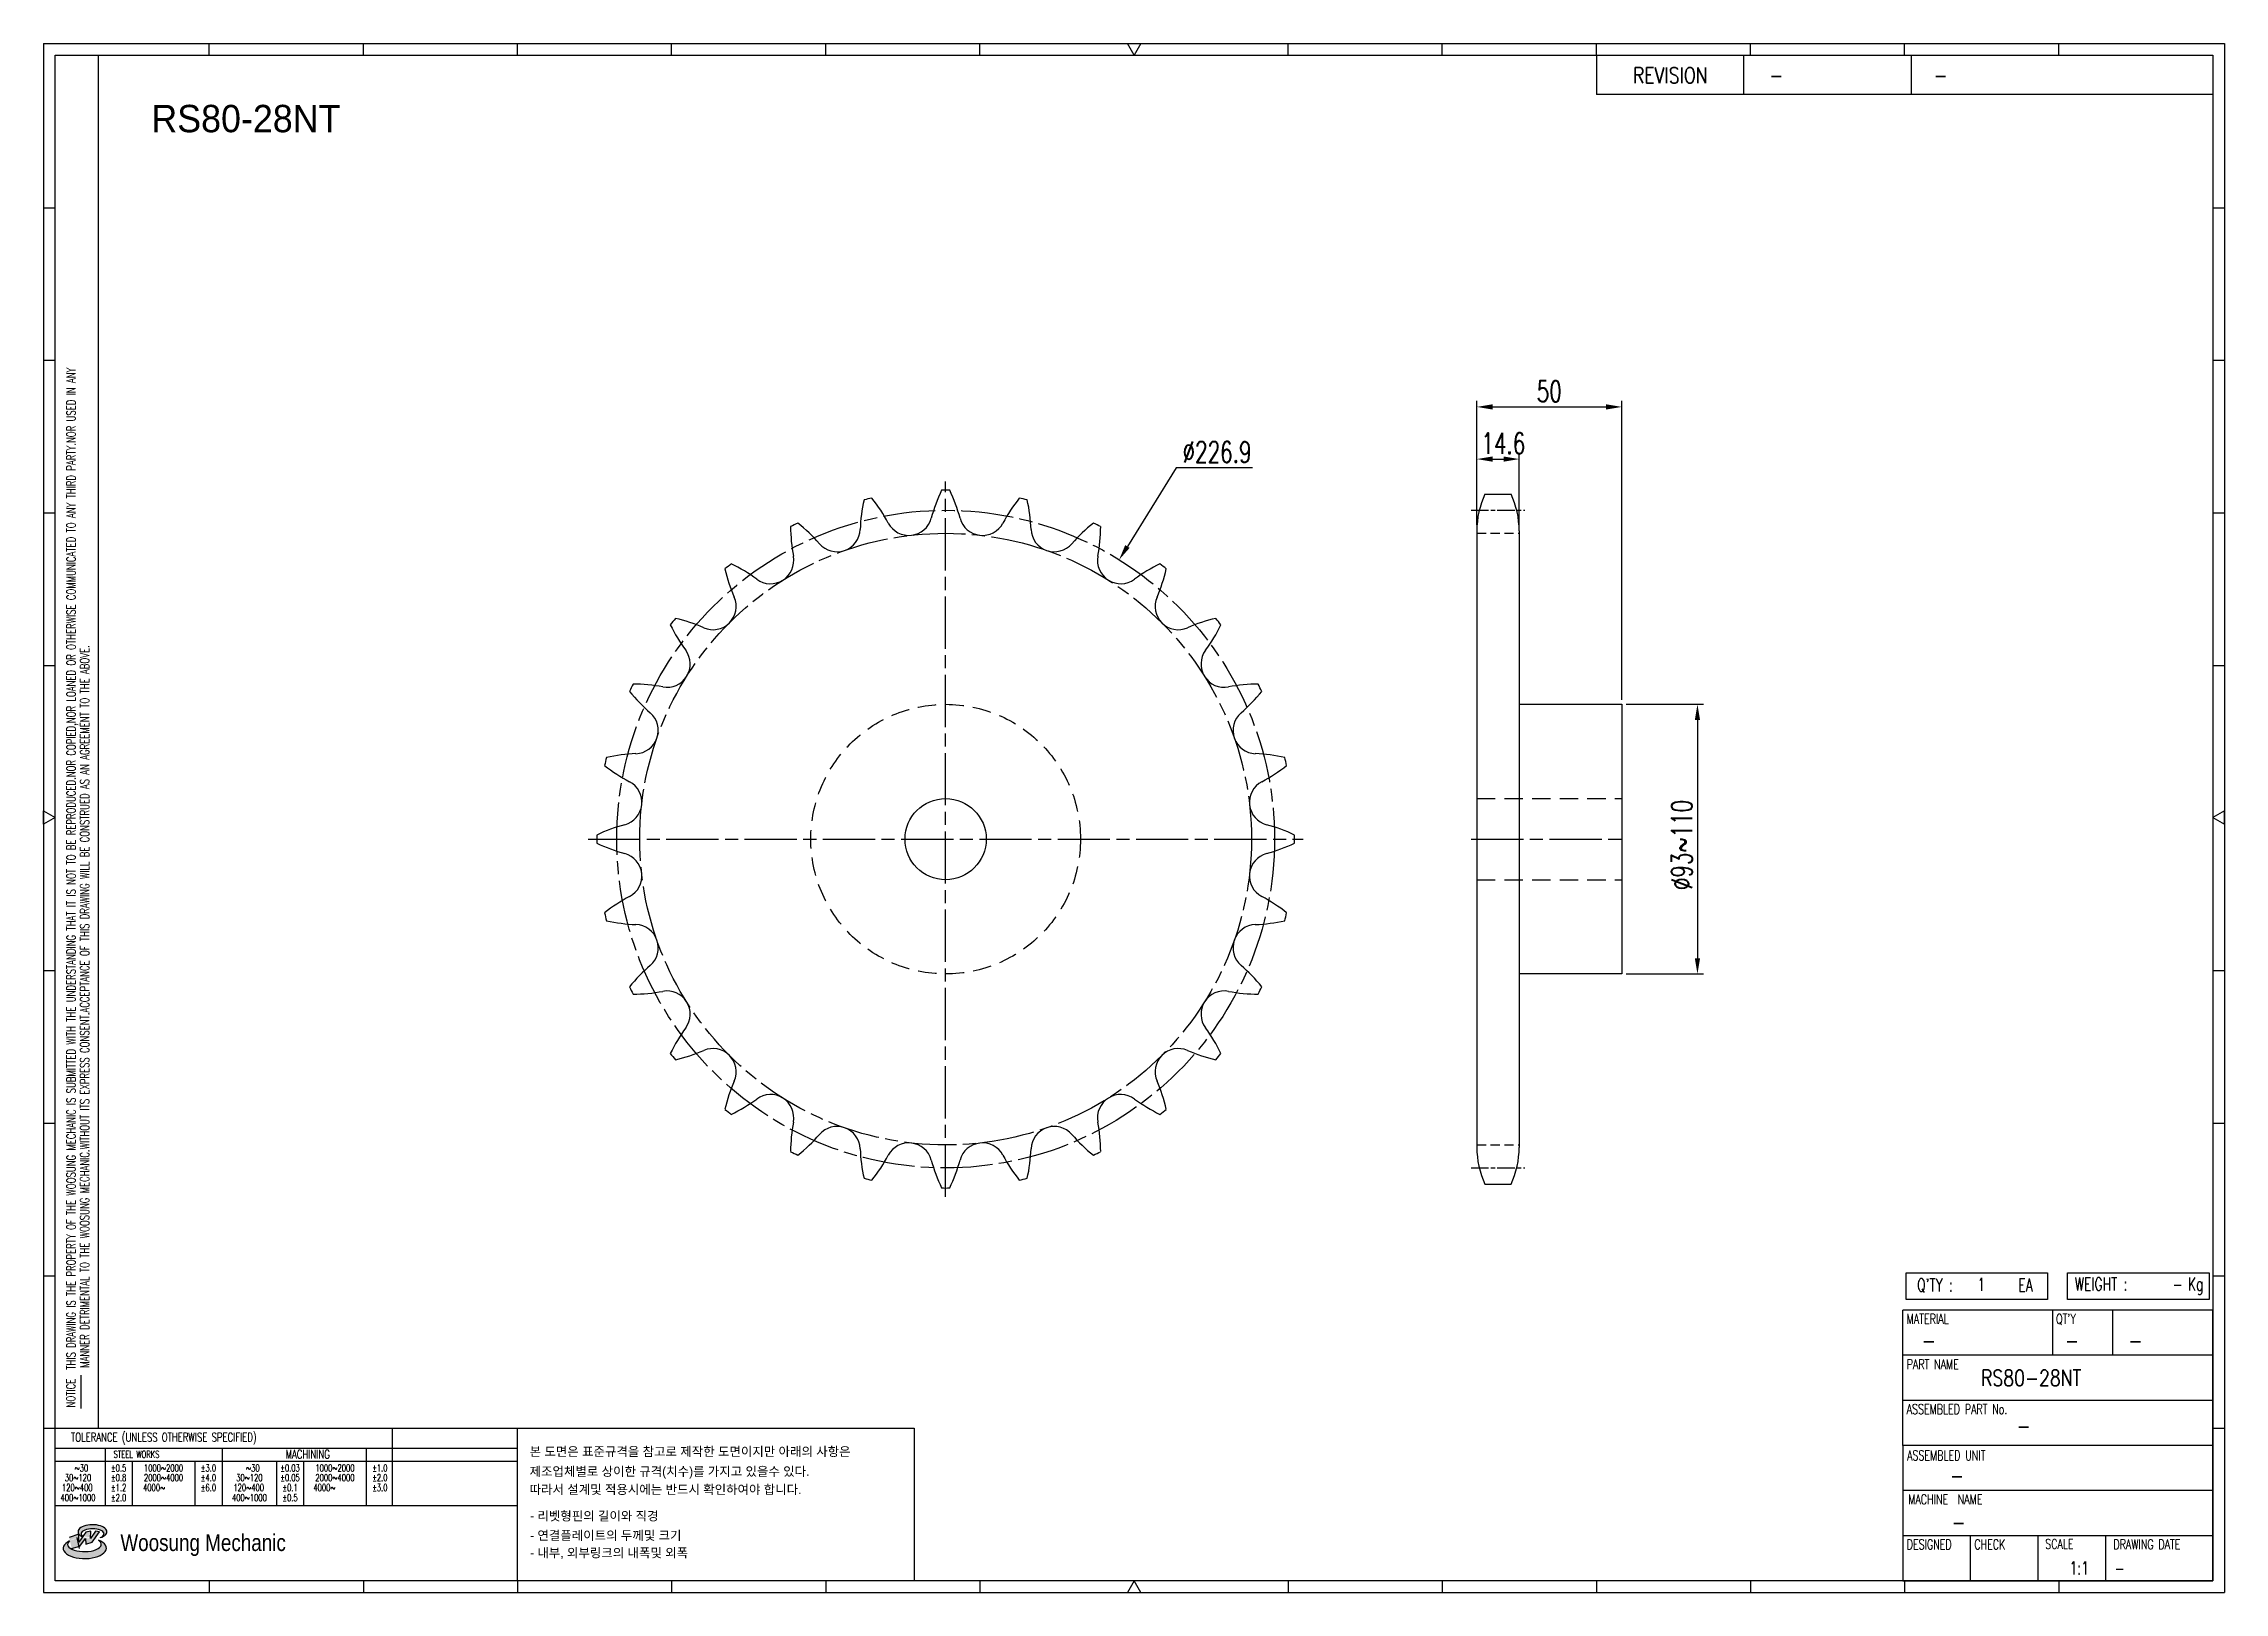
# Model space of a CAD drawing. Header units: millimetres. Extents: x 26966 to 27718, y 34 to 568.
import ezdxf
from ezdxf.enums import TextEntityAlignment as Align

# ---------------------------------------------------------------- set-up
doc = ezdxf.new("R2010")
doc.units = ezdxf.units.MM
for name, pattern in [('AM_ISO08W050', [18, 12, -1.5, 3, -1.5]), ('AM_ISO08W050x2', [9, 6, -0.75, 1.5, -0.75]), ('HIDDEN', [9.525, 6.35, -3.175])]:
    doc.linetypes.add(name, pattern=pattern)
doc.layers.get('Defpoints').update_dxf_attribs({"color": 80})
doc.layers.add('CL1', color=140, linetype='AM_ISO08W050', lineweight=25)
doc.layers.add('CL2', color=4, linetype='AM_ISO08W050', lineweight=25)
for name, color, linetype in [('HL', 2, 'HIDDEN'), ('LOGO', 7, 'Continuous'), ('S-DIM', 7, 'Continuous'), ('TITLE', 7, 'Continuous')]:
    doc.layers.add(name, color=color, linetype=linetype)
doc.styles.add('HAN', font='ROMANS.shx', dxfattribs={"width": 0.7, "bigfont": 'whgtxt.shx'})
doc.styles.add('HKD_ST2', font='romans.shx', dxfattribs={"width": 0.7, "height": 4, "bigfont": '@extfont2.shx'})
doc.styles.add('HSG', font='SIMPLEX.shx', dxfattribs={"width": 0.7, "bigfont": 'HSG.shx'})
doc.styles.add('MtXpl_', font='Gulim.ttf')
doc.styles.add('SLDTEXTSTYLE4', font='arial.ttf', dxfattribs={"width": 0.8})
doc.dimstyles.new('APP16', dxfattribs={"dimscale": 3, "dimtxt": 2.4, "dimasz": 1.8, "dimexe": 0.7, "dimexo": 0.5, "dimgap": 0.6, "dimtad": 1, "dimtoh": 1, "dimdec": 1, "dimrnd": 0.01, "dimzin": 9, "dimdsep": 46, "dimtxsty": 'HSG', "dimcen": 0, "dimclrd": 1, "dimclre": 1, "dimclrt": 256, "dimazin": 2, "dimtp": 1, "dimtm": 1, "dimtfac": 0.5, "dimtdec": 1, "dimtofl": 0, "dimtmove": 0, "dimatfit": 3, "dimfxl": 0, "dimtvp": 1, "dimtolj": 2, "dimlwd": -1, "dimlwe": -1, "dimarcsym": 0})

# ---------------------------------------------------------------- blocks, each defined once
blk = doc.blocks.new('MASTER')
at = {"layer": 'LOGO'}
h = blk.add_hatch(color=10, dxfattribs=at)
h.paths.add_polyline_path([(1.544, 35.177), (1.554, 34.966), (1.779, 35.034), (2.054, 35.422), (1.908, 35.446), (1.728, 35.167), (1.741, 35.439), (1.547, 35.405), (1.292, 35.041), (1.295, 35.33), (0.943, 35.208), (1.03, 34.8), (1.336, 34.885)])
edge = h.paths.add_edge_path()
edge.add_ellipse((1.795, 35.421), major_axis=(-0.53, 0), ratio=0.487785, start_angle=122.36065, end_angle=403.39574)
edge.add_line((1.411, 35.244), (1.419, 35.261))
edge.add_ellipse((1.798, 35.344), major_axis=(-0.423, 0), ratio=0.444396, start_angle=131.58977, end_angle=386.19408, ccw=False)
edge = h.paths.add_edge_path()
edge.add_ellipse((1.512, 34.815), major_axis=(-0.793, 0), ratio=0.480113, start_angle=314.67633, end_angle=590.85213)
edge.add_ellipse((1.501, 34.958), major_axis=(-0.62, 0), ratio=0.43311, start_angle=331.7024, end_angle=574.42495, ccw=False)
at = {"color": 140}
for p, q in [((0, 90.118), (80.15, 90.118)), ((0, 90.118), (0, 33.191)), ((80.15, 90.118), (80.15, 33.191)), ((57.068, 89.693), (57.068, 88.246)), ((62.47, 89.693), (62.47, 88.246)), ((68.635, 89.693), (68.635, 88.246)), ((79.725, 88.246), (57.068, 88.246)), ((68.449, 43.961), (68.449, 44.936)), ((68.449, 44.936), (73.654, 44.936)), ((73.654, 44.936), (73.654, 43.961)), ((74.39, 43.961), (74.39, 44.936)), ((74.39, 44.936), (79.595, 44.936)), ((79.595, 44.936), (79.595, 43.961)), ((68.336, 38.59), (68.336, 43.563)), ((79.725, 43.563), (68.336, 43.563)), ((73.654, 43.961), (68.449, 43.961)), ((73.827, 43.563), (73.827, 41.905)), ((79.595, 43.961), (74.39, 43.961)), ((76.037, 43.563), (76.037, 41.905)), ((79.725, 38.59), (79.725, 43.563)), ((79.725, 41.905), (68.336, 41.905)), ((79.725, 40.248), (68.336, 40.248)), ((68.336, 38.59), (68.336, 33.616)), ((79.725, 38.59), (68.336, 38.59)), ((79.725, 33.616), (79.725, 38.59)), ((79.725, 36.932), (68.336, 36.932)), ((79.725, 35.274), (68.336, 35.274)), ((70.822, 33.616), (70.822, 35.274)), ((73.309, 33.616), (73.309, 35.274)), ((75.796, 33.616), (75.796, 35.274)), ((0, 33.191), (80.15, 33.191)), ((68.336, 33.616), (79.725, 33.616))]:
    blk.add_line(p, q, dxfattribs=at)
for p, q in [((6.089, 89.693), (6.089, 90.118)), ((11.753, 89.693), (11.753, 90.118)), ((17.418, 89.693), (17.418, 90.118)), ((23.082, 89.693), (23.082, 90.118)), ((28.746, 89.693), (28.746, 90.118)), ((34.411, 89.693), (34.411, 90.118)), ((45.739, 89.693), (45.739, 90.118)), ((51.404, 89.693), (51.404, 90.118)), ((57.068, 89.693), (57.068, 90.118)), ((62.732, 89.693), (62.732, 90.118)), ((68.397, 89.693), (68.397, 90.118)), ((74.061, 89.693), (74.061, 90.118)), ((0, 84.085), (0.425, 84.085)), ((79.725, 84.085), (80.15, 84.085)), ((0, 78.478), (0.425, 78.478)), ((79.725, 78.478), (80.15, 78.478)), ((0, 72.87), (0.425, 72.87)), ((79.725, 72.87), (80.15, 72.87)), ((0, 67.262), (0.425, 67.262)), ((79.725, 67.262), (80.15, 67.262)), ((0, 56.047), (0.425, 56.047)), ((79.725, 56.047), (80.15, 56.047)), ((0, 50.439), (0.425, 50.439)), ((79.725, 50.439), (80.15, 50.439)), ((0, 44.832), (0.425, 44.832)), ((79.725, 44.832), (80.15, 44.832)), ((1.377, 39.947), (1.377, 41.174)), ((0, 39.224), (0.425, 39.224)), ((79.725, 39.224), (80.15, 39.224)), ((6.089, 33.616), (6.089, 33.191)), ((11.753, 33.616), (11.753, 33.191)), ((17.418, 33.616), (17.418, 33.191)), ((23.082, 33.616), (23.082, 33.191)), ((28.746, 33.616), (28.746, 33.191)), ((34.411, 33.616), (34.411, 33.191)), ((45.739, 33.616), (45.739, 33.191)), ((51.404, 33.616), (51.404, 33.191)), ((57.068, 33.616), (57.068, 33.191)), ((62.732, 33.616), (62.732, 33.191)), ((68.397, 33.616), (68.397, 33.191)), ((74.061, 33.616), (74.061, 33.191))]:
    blk.add_line(p, q)
at = {"color": 2}
for p, q in [((2.017, 39.224), (2.017, 89.693)), ((0.425, 39.224), (17.418, 39.224)), ((0.425, 38.487), (17.418, 38.487)), ((2.257, 38.487), (2.257, 36.382)), ((6.557, 38.5), (6.557, 36.382)), ((11.857, 38.487), (11.857, 36.382)), ((12.816, 39.224), (12.816, 36.382)), ((17.418, 33.616), (17.418, 39.224)), ((0.425, 38.012), (17.418, 38.012)), ((3.257, 38.012), (3.257, 36.382)), ((5.557, 38.012), (5.557, 36.382)), ((8.557, 38.012), (8.557, 36.382)), ((9.557, 38.026), (9.557, 36.382)), ((0.425, 36.382), (17.418, 36.382))]:
    blk.add_line(p, q, dxfattribs=at)
for points in [[(40.075, 89.693), (39.83, 90.118), (40.32, 90.118)], [(0.425, 61.679), (0, 61.433), (0, 61.924)], [(79.725, 61.679), (80.15, 61.433), (80.15, 61.924)], [(40.075, 33.616), (39.83, 33.191), (40.32, 33.191)]]:
    blk.add_lwpolyline(points, close=True)
at = {"color": 140}
blk.add_lwpolyline([(0.425, 89.693), (79.725, 89.693), (79.725, 33.616), (0.425, 33.616)], close=True, dxfattribs=at)
at = {"layer": 'LOGO'}
for p, q in [((1.295, 35.33), (0.943, 35.208)), ((1.547, 35.405), (1.292, 35.041)), ((1.292, 35.041), (1.295, 35.33)), ((1.741, 35.439), (1.547, 35.405)), ((1.908, 35.446), (1.728, 35.167)), ((1.728, 35.167), (1.741, 35.439)), ((1.779, 35.034), (2.054, 35.422)), ((2.054, 35.422), (1.908, 35.446)), ((1.03, 34.8), (1.336, 34.885)), ((1.224, 35.208), (1.311, 34.8)), ((1.224, 35.208), (1.224, 35.208)), ((1.336, 34.885), (1.544, 35.177)), ((1.419, 35.261), (1.411, 35.244)), ((1.544, 35.177), (1.554, 34.966)), ((1.554, 34.966), (1.779, 35.034))]:
    blk.add_line(p, q, dxfattribs=at)
for centre, major_axis, ratio, start_param, end_param in [((1.795, 35.421), (-0.53, 0), 0.487785, 2.135596, 7.040584), ((1.798, 35.344), (-0.423, 0), 0.444396, 2.296675, 6.740358), ((1.512, 34.815), (-0.793, 0), 0.480113, 5.492138, 10.312315), ((1.501, 34.958), (-0.62, 0), 0.43311, 5.789299, 10.025607)]:
    blk.add_ellipse(centre, major_axis=major_axis, ratio=ratio, start_param=start_param, end_param=end_param, dxfattribs=at)
for s, height, style, width, p in [('REVISION', 0.5806, 'HAN', 0.8, (58.415, 88.664)), ('-', 0.581, 'HAN', 0.8, (63.426, 88.664)), ('-', 0.581, 'HAN', 0.8, (69.468, 88.664)), ("Q'TY : ", 0.4746, 'HKD_ST2', 0.7, (68.857, 44.253)), ('1', 0.475, 'HKD_ST2', 0.7, (71.071, 44.275)), ('EA', 0.4746, 'HKD_ST2', 0.7, (72.578, 44.253)), ('WEIGHT : ', 0.4746, 'HKD_ST2', 0.7, (74.65, 44.286)), ('Kg', 0.4746, 'HKD_ST2', 0.7, (78.807, 44.286)), ('-', 0.581, 'HAN', 0.8, (69.029, 42.157)), ('-', 0.581, 'HAN', 0.8, (74.289, 42.157)), ('-', 0.581, 'HAN', 0.8, (76.623, 42.157)), ('-', 0.581, 'HAN', 0.8, (72.515, 39.013)), ('-', 0.581, 'HAN', 0.8, (70.067, 37.189)), ('-', 0.581, 'HAN', 0.8, (70.126, 35.48)), ('1:1', 0.4746, 'HKD_ST2', 0.7, (74.458, 33.848)), ('-', 0.475, 'HKD_ST2', 0.7, (76.112, 33.837))]:
    blk.add_text(s, height=height, dxfattribs=dict(style=style, width=width)).set_placement(p)
at = {"color": 6, "style": 'HKD_ST2', "width": 0.7}
for s, p in [(' THIS DRAWING IS THE PROPERTY OF THE WOOSUNG MECHANIC IS SUBMITTED WITH THE UNDERSTANDING THAT IT IS NOT TO BE REPRODUCED.NOR COPIED,NOR LOANED OR OTHERWISE COMMUNICATED TO ANY THIRD PARTY.NOR USED IN ANY', (1.173, 41.217)), ('MANNER DETRIMENTAL TO THE WOOSUNG MECHANIC.WITHOUT ITS EXPRESS CONSENT.ACCEPTANCE OF THIS DRAWING WILL BE CONSTRUED AS AN AGREEMENT TO THE ABOVE.', (1.672, 41.447))]:
    blk.add_text(s, height=0.326266, rotation=90, dxfattribs=at).set_placement(p)
at = {"style": 'HKD_ST2', "width": 0.7}
blk.add_text('-', height=0.475, dxfattribs=at).set_placement((78.613, 44.286), align=Align.RIGHT)
at = {"color": 254, "style": 'HKD_ST2', "width": 0.7}
for s, height, p in [('MATERIAL', 0.3651, (68.474, 43.425)), ("QT'Y", 0.3651, (73.965, 43.425)), ('PART NAME', 0.3651, (68.474, 41.756)), ('ASSEMBLED PART No.', 0.36511, (68.474, 40.109)), ('ASSEMBLED UNIT', 0.36511, (68.49, 38.408)), ('MACHINE  NAME', 0.36511, (68.532, 36.794)), ('DESIGNED', 0.3651, (68.474, 35.136)), ('CHECK', 0.3651, (70.961, 35.136)), ('SCALE', 0.3651, (73.566, 35.153)), ('DRAWING DATE', 0.36511, (76.071, 35.141))]:
    blk.add_text(s, height=height, dxfattribs=at).set_placement(p, align=Align.TOP_LEFT)
at = {"style": 'HKD_ST2', "width": 0.7}
blk.add_text('NOTICE', height=0.3263, rotation=90, dxfattribs=at).set_placement((1.163, 39.988))
blk.add_text('TOLERANCE (UNLESS OTHERWISE SPECIFIED)', height=0.32627, dxfattribs=at).set_placement((4.417, 38.896), align=Align.MIDDLE_CENTER)
at = {"color": 4, "style": 'HKD_ST2', "width": 0.7}
for s, height, p in [('%%12630', 0.261, (1.389, 37.762)), ('1000%%1262000', 0.26101, (4.407, 37.762)), ('%%12630', 0.261, (7.689, 37.762)), ('1000%%1262000', 0.26101, (10.707, 37.762)), ('120%%126400', 0.26101, (1.237, 37.045)), ('30%%126120', 0.261, (1.263, 37.411)), ('4000%%126', 0.261, (4.061, 37.045)), ('2000%%1264000', 0.26101, (4.407, 37.411)), ('120%%126400', 0.26101, (7.537, 37.045)), ('30%%126120', 0.261, (7.563, 37.411)), ('4000%%126', 0.261, (10.321, 37.045)), ('2000%%1264000', 0.26101, (10.707, 37.411)), ('400%%1261000', 0.26101, (1.263, 36.67)), ('400%%1261000', 0.26101, (7.563, 36.67))]:
    blk.add_text(s, height=height, dxfattribs=at).set_placement(p, align=Align.MIDDLE_CENTER)
for s, height, p in [('%%P0.5', 0.261, (2.757, 37.762)), ('STEEL WORKS', 0.26101, (3.416, 38.268)), ('%%P3.0', 0.261, (6.057, 37.762)), ('%%P0.03', 0.261, (9.057, 37.762)), ('MACHINING', 0.3263, (9.707, 38.27)), ('%%P1.0', 0.261, (12.357, 37.762)), ('%%P0.8', 0.261, (2.757, 37.411)), ('%%P1.2', 0.261, (2.757, 37.045)), ('%%P4.0', 0.261, (6.057, 37.411)), ('%%P6.0', 0.261, (6.057, 37.045)), ('%%P0.05', 0.261, (9.057, 37.411)), ('%%P0.1', 0.261, (9.057, 37.045)), ('%%P2.0', 0.261, (12.357, 37.411)), ('%%P3.0', 0.261, (12.357, 37.045)), ('%%P2.0', 0.261, (2.757, 36.67)), ('%%P0.5', 0.261, (9.057, 36.67))]:
    blk.add_text(s, height=height, dxfattribs=at).set_placement(p, align=Align.MIDDLE)
at = {"color": 1, "style": 'SLDTEXTSTYLE4', "width": 0.8}
blk.add_text('Woosung Mechanic', height=0.61957, dxfattribs=at).set_placement((2.822, 34.711))
blk = doc.blocks.new('*D3')
at = {"layer": 'Defpoints', "color": 0, "transparency": 16777216}
for p in [(27474.52, 424.49), (27459.93, 400.34), (27474.52, 398.89)]:
    blk.add_point(p, dxfattribs=at)
at = {"layer": 'S-DIM', "color": 1, "transparency": 16777216}
for p, q in [((27459.93, 401.84), (27459.93, 426.59)), ((27465.33, 424.49), (27469.12, 424.49)), ((27474.52, 400.39), (27474.52, 426.59))]:
    blk.add_line(p, q, dxfattribs=at)
for points in [[(27465.33, 425.39), (27465.33, 423.59), (27459.93, 424.49)], [(27469.12, 425.39), (27469.12, 423.59), (27474.52, 424.49)]]:
    blk.add_solid(points, dxfattribs=at)
at = {"layer": 'S-DIM', "transparency": 16777216, "insert": (27469.06, 429.89), "char_height": 7.2, "attachment_point": 5, "style": 'HSG'}
blk.add_mtext('\\A2;14.6', dxfattribs=at)
blk = doc.blocks.new('*D4')
at = {"layer": 'Defpoints', "color": 0, "transparency": 16777216}
for p in [(27509.92, 442.49), (27459.93, 400.34), (27509.92, 339.9)]:
    blk.add_point(p, dxfattribs=at)
at = {"layer": 'S-DIM', "color": 1, "transparency": 16777216}
for p, q in [((27459.93, 401.84), (27459.93, 444.59)), ((27509.92, 341.4), (27509.92, 444.59)), ((27465.33, 442.49), (27504.52, 442.49))]:
    blk.add_line(p, q, dxfattribs=at)
for points in [[(27465.33, 443.39), (27465.33, 441.59), (27459.93, 442.49)], [(27504.52, 443.39), (27504.52, 441.59), (27509.92, 442.49)]]:
    blk.add_solid(points, dxfattribs=at)
at = {"layer": 'S-DIM', "transparency": 16777216, "insert": (27484.92, 447.89), "char_height": 7.2, "attachment_point": 5, "style": 'HSG'}
blk.add_mtext('\\A2;50', dxfattribs=at)
blk = doc.blocks.new('*D5')
at = {"layer": 'Defpoints', "color": 0, "transparency": 16777216}
for p in [(27336.55, 389.76), (27216.86, 197.04)]:
    blk.add_point(p, dxfattribs=at)
at = {"layer": 'S-DIM', "color": 1, "transparency": 16777216}
for p, q in [((27356.27, 421.52), (27339.39, 394.35)), ((27382.55, 421.52), (27356.27, 421.52))]:
    blk.add_line(p, q, dxfattribs=at)
blk.add_solid([(27338.63, 394.82), (27340.16, 393.87), (27336.55, 389.76)], dxfattribs=at)
at = {"layer": 'S-DIM', "transparency": 16777216, "insert": (27370.31, 426.92), "char_height": 7.2, "attachment_point": 5, "style": 'HSG'}
blk.add_mtext('\\A2;∅226.9', dxfattribs=at)
blk = doc.blocks.new('*D2')
at = {"layer": 'Defpoints', "color": 0, "transparency": 16777216}
for p in [(27509.92, 339.9), (27509.92, 246.9), (27536.01, 246.9)]:
    blk.add_point(p, dxfattribs=at)
at = {"layer": 'S-DIM', "color": 1, "transparency": 16777216}
for p, q in [((27511.42, 339.9), (27538.11, 339.9)), ((27536.01, 334.5), (27536.01, 252.3)), ((27511.42, 246.9), (27538.11, 246.9))]:
    blk.add_line(p, q, dxfattribs=at)
for points in [[(27535.11, 334.5), (27536.91, 334.5), (27536.01, 339.9)], [(27535.11, 252.3), (27536.91, 252.3), (27536.01, 246.9)]]:
    blk.add_solid(points, dxfattribs=at)
at = {"layer": 'S-DIM', "transparency": 16777216, "insert": (27530.61, 291.36), "char_height": 7.2, "attachment_point": 5, "rotation": 90, "style": 'HSG'}
blk.add_mtext('\\A2;%%c93~110', dxfattribs=at)

msp = doc.modelspace()

# ---------------------------------------------------------------- linework, layer by layer
for p, q in [((27462.72, 412.44), (27471.72, 412.44)), ((27459.92, 399.74), (27459.92, 187.07)), ((27474.52, 399.74), (27474.52, 187.07)), ((27474.52, 339.9), (27509.92, 339.9)), ((27509.92, 339.9), (27509.92, 246.9)), ((27509.92, 246.9), (27474.52, 246.9)), ((27462.72, 174.37), (27471.72, 174.37))]:
    msp.add_line(p, q)
at = {"color": 140}
msp.add_lwpolyline([(27129.05, 90.19), (27265.87, 90.19), (27265.87, 37.56), (27129.05, 37.56)], close=True, dxfattribs=at)
msp.add_circle((27276.7, 293.4), 14)
for centre, radius, start, end in [((27326.91, 389.13), 57.17, 154.51177, 164.82143), ((27276.7, 293.4), 120.34, 89.33357, 90.66643), ((27226.5, 389.13), 57.17, 15.17857, 25.48823), ((27304.35, 397.9), 57.17, 167.36891, 177.67857), ((27276.7, 293.4), 120.34, 102.19072, 103.52357), ((27206.46, 375.56), 57.17, 28.03571, 38.34538), ((27346.95, 375.56), 57.17, 141.65462, 151.96429), ((27276.7, 293.4), 120.34, 76.47643, 77.80928), ((27249.06, 397.9), 57.17, 2.32143, 12.63109), ((27490.12, 399.74), 30.2, 155.13196, 180), ((27444.32, 399.74), 30.2, 0, 24.86804), ((27276.7, 293.4), 120.34, 115.04786, 116.38071), ((27280.4, 401.43), 57.17, 180.22605, 190.53571), ((27189.94, 357.87), 57.17, 40.89286, 51.20252), ((27239.22, 400.54), 8.02, 220.89286, 357.67857), ((27264, 406.2), 8.02, 208.03571, 344.82143), ((27289.41, 406.2), 8.02, 195.17857, 331.96429), ((27314.19, 400.54), 8.02, 182.32143, 319.10714), ((27363.47, 357.87), 57.17, 128.79748, 139.10714), ((27276.7, 293.4), 120.34, 63.61929, 64.95214), ((27273.01, 401.43), 57.17, 349.46429, 359.77395), ((27276.7, 293.4), 120.34, 127.905, 129.23786), ((27256.27, 399.55), 57.17, 193.08319, 203.39286), ((27177.77, 336.94), 57.17, 53.75, 64.05966), ((27216.31, 389.51), 8.02, 233.75, 10.53571), ((27337.09, 389.51), 8.02, 169.46429, 306.25), ((27375.64, 336.94), 57.17, 115.94034, 126.25), ((27297.14, 399.55), 57.17, 336.60714, 346.91681), ((27276.7, 293.4), 120.34, 50.76214, 52.095), ((27196.44, 373.66), 8.02, 246.60714, 23.39286), ((27356.97, 373.66), 8.02, 156.60714, 293.39286), ((27276.7, 293.4), 120.34, 140.76214, 142.095), ((27170.56, 313.84), 57.17, 66.60714, 76.91681), ((27382.85, 313.84), 57.17, 103.08319, 113.39286), ((27276.7, 293.4), 120.34, 37.905, 39.23786), ((27233.16, 392.34), 57.17, 205.94034, 216.25), ((27320.24, 392.34), 57.17, 323.75, 334.05966), ((27180.59, 353.79), 8.02, 259.46429, 36.25), ((27372.81, 353.79), 8.02, 143.75, 280.53571), ((27276.7, 293.4), 120.34, 153.61929, 154.95214), ((27168.68, 289.7), 57.17, 79.46429, 89.77395), ((27384.73, 289.7), 57.17, 90.22605, 100.53571), ((27276.7, 293.4), 120.34, 25.04786, 26.38071), ((27212.24, 380.17), 57.17, 218.79748, 229.10714), ((27341.17, 380.17), 57.17, 310.89286, 321.20252), ((27169.57, 330.89), 8.02, 272.32143, 49.10714), ((27383.84, 330.89), 8.02, 130.89286, 267.67857), ((27276.7, 293.4), 120.34, 166.47643, 167.80928), ((27194.55, 363.65), 57.17, 231.65462, 241.96429), ((27172.21, 265.76), 57.17, 92.32143, 102.63109), ((27381.2, 265.76), 57.17, 77.36891, 87.67857), ((27358.86, 363.65), 57.17, 298.03571, 308.34538), ((27276.7, 293.4), 120.34, 12.19072, 13.52357), ((27163.91, 306.11), 8.02, 285.17857, 61.96429), ((27389.5, 306.11), 8.02, 118.03571, 254.82143), ((27276.7, 293.4), 120.34, 179.33357, 180.66643), ((27180.98, 243.2), 57.17, 105.17857, 115.48823), ((27372.43, 243.2), 57.17, 64.51177, 74.82143), ((27276.7, 293.4), 120.34, 359.33357, 0.66643), ((27180.98, 343.61), 57.17, 244.51177, 254.82143), ((27163.91, 280.69), 8.02, 298.03571, 74.82143), ((27389.5, 280.69), 8.02, 105.17857, 241.96429), ((27372.43, 343.61), 57.17, 285.17857, 295.48823), ((27194.55, 223.16), 57.17, 118.03571, 128.34538), ((27358.86, 223.16), 57.17, 51.65462, 61.96429), ((27276.7, 293.4), 120.34, 192.19072, 193.52357), ((27172.21, 321.05), 57.17, 257.36891, 267.67857), ((27169.57, 255.91), 8.02, 310.89286, 87.67857), ((27383.84, 255.91), 8.02, 92.32143, 229.10714), ((27381.2, 321.05), 57.17, 272.32143, 282.63109), ((27276.7, 293.4), 120.34, 346.47643, 347.80928), ((27212.24, 206.64), 57.17, 130.89286, 141.20252), ((27341.17, 206.64), 57.17, 38.79748, 49.10714), ((27276.7, 293.4), 120.34, 205.04786, 206.38071), ((27168.68, 297.1), 57.17, 270.22605, 280.53571), ((27180.59, 233.01), 8.02, 323.75, 100.53571), ((27372.81, 233.01), 8.02, 79.46429, 216.25), ((27384.73, 297.1), 57.17, 259.46429, 269.77395), ((27276.7, 293.4), 120.34, 333.61929, 334.95214), ((27233.16, 194.47), 57.17, 143.75, 154.05966), ((27320.24, 194.47), 57.17, 25.94034, 36.25), ((27276.7, 293.4), 120.34, 217.905, 219.23786), ((27170.56, 272.97), 57.17, 283.08319, 293.39286), ((27196.44, 213.14), 8.02, 336.60714, 113.39286), ((27356.97, 213.14), 8.02, 66.60714, 203.39286), ((27382.85, 272.97), 57.17, 246.60714, 256.91681), ((27276.7, 293.4), 120.34, 320.76214, 322.095), ((27256.27, 187.26), 57.17, 156.60714, 166.91681), ((27177.77, 249.86), 57.17, 295.94034, 306.25), ((27216.31, 197.29), 8.02, 349.46429, 126.25), ((27337.09, 197.29), 8.02, 53.75, 190.53571), ((27375.64, 249.86), 57.17, 233.75, 244.05966), ((27297.14, 187.26), 57.17, 13.08319, 23.39286), ((27276.7, 293.4), 120.34, 230.76214, 232.095), ((27280.4, 185.37), 57.17, 169.46429, 179.77395), ((27273.01, 185.37), 57.17, 0.22605, 10.53571), ((27276.7, 293.4), 120.34, 307.905, 309.23786), ((27189.94, 228.94), 57.17, 308.79748, 319.10714), ((27239.22, 186.26), 8.02, 2.32143, 139.10714), ((27264, 180.61), 8.02, 15.17857, 151.96429), ((27289.41, 180.61), 8.02, 28.03571, 164.82143), ((27314.19, 186.26), 8.02, 40.89286, 177.67857), ((27363.47, 228.94), 57.17, 220.89286, 231.20252), ((27276.7, 293.4), 120.34, 243.61929, 244.95214), ((27304.35, 188.9), 57.17, 182.32143, 192.63109), ((27206.46, 211.25), 57.17, 321.65462, 331.96429), ((27326.91, 197.68), 57.17, 195.17857, 205.48823), ((27226.5, 197.68), 57.17, 334.51177, 344.82143), ((27346.95, 211.25), 57.17, 208.03571, 218.34538), ((27249.06, 188.9), 57.17, 347.36891, 357.67857), ((27276.7, 293.4), 120.34, 295.04786, 296.38071), ((27490.12, 187.07), 30.2, 180, 204.86804), ((27444.32, 187.07), 30.2, 335.13196, 0), ((27276.7, 293.4), 120.34, 256.47643, 257.80928), ((27276.7, 293.4), 120.34, 269.33357, 270.66643), ((27276.7, 293.4), 120.34, 282.19072, 283.52357)]:
    msp.add_arc(centre, radius, start, end)
at = {"layer": 'CL1', "linetype": 'AM_ISO08W050x2'}
for p, q in [((27457.98, 406.83), (27476.46, 406.83)), ((27457.98, 179.97), (27476.46, 179.97))]:
    msp.add_line(p, q, dxfattribs=at)
at = {"layer": 'CL2', "linetype": 'AM_ISO08W050x2', "ltscale": 3}
for p, q in [((27276.7, 170.07), (27276.7, 416.74)), ((27153.37, 293.4), (27400.04, 293.4)), ((27457.98, 293.4), (27511.81, 293.4))]:
    msp.add_line(p, q, dxfattribs=at)
for radius in [113.43, 105.49]:
    msp.add_circle((27276.7, 293.4), radius, dxfattribs=at)
at = {"layer": 'HL', "linetype": 'HIDDEN', "ltscale": 0.5}
for p, q in [((27459.92, 398.89), (27474.52, 398.89)), ((27459.92, 187.91), (27474.52, 187.91))]:
    msp.add_line(p, q, dxfattribs=at)
at = {"layer": 'HL', "linetype": 'HIDDEN'}
for p, q in [((27459.92, 307.4), (27509.92, 307.4)), ((27459.92, 279.4), (27509.92, 279.4))]:
    msp.add_line(p, q, dxfattribs=at)
msp.add_circle((27276.7, 293.4), 46.5, dxfattribs=at)

# ---------------------------------------------------------------- block references
at = {"color": 140, "xscale": 9.384517237515507, "yscale": 9.384517237515507, "zscale": 9.384517237515507}
msp.add_blockref('MASTER', (26965.59, -277.91), dxfattribs=at)

# ---------------------------------------------------------------- texts
at = {"style": 'HAN', "width": 0.8}
msp.add_text('RS80-28NT', height=5.449, dxfattribs=at).set_placement((27633.83, 104.84))
at = {"color": 140, "style": 'MtXpl_'}
for s, p in [('본 도면은 표준규격을 참고로 제작한 도면이지만 아래의 사항은', (27133.21, 80.6)), ('제조업체별로 상이한 규격(치수)를 가지고 있을수 있다.', (27133.21, 73.75)), ('따라서 설계및 적용시에는 반드시 확인하여야 합니다.', (27133.21, 67.51)), ('- 리벳형핀의 길이와 직경', (27133.38, 58.37)), ('- 연결플레이트의 두께및 크기', (27133.38, 51.67)), ('- 내부, 외부링크의 내폭및 외폭', (27133.38, 45.66))]:
    msp.add_text(s, height=3.148, dxfattribs=at).set_placement(p)
at = {"layer": 'TITLE', "color": 254, "style": 'MtXpl_'}
msp.add_text('RS80-28NT', height=9.444, dxfattribs=at).set_placement((27002.75, 537.23))

# ---------------------------------------------------------------- dimensions: what is measured, and where the dimension line sits
at = {"layer": 'S-DIM'}
dim = msp.add_linear_dim(base=(27509.92, 442.49), p1=(27459.93, 400.34), p2=(27509.92, 339.9), dimstyle='APP16', dxfattribs=at)
dim.commit()
dim.dimension.update_dxf_attribs({"geometry": '*D4', "text_midpoint": (27484.92, 447.89)})
dim = msp.add_diameter_dim_2p(p1=(27216.86, 197.04), p2=(27336.55, 389.76), dimstyle='APP16', dxfattribs=at)
dim.commit()
dim.dimension.update_dxf_attribs({"geometry": '*D5', "text_midpoint": (27370.31, 421.52), "dimtype": 131})
dim = msp.add_linear_dim(base=(27474.52, 424.49), p1=(27459.93, 400.34), p2=(27474.52, 398.89), dimstyle='APP16', dxfattribs=at)
dim.commit()
dim.dimension.update_dxf_attribs({"geometry": '*D3', "text_midpoint": (27469.06, 424.49), "dimtype": 128})
dim = msp.add_linear_dim(base=(27536.01, 246.9), p1=(27509.92, 339.9), p2=(27509.92, 246.9), angle=90, text='%%c<>~110', dimstyle='APP16', dxfattribs=at)
dim.commit()
dim.dimension.update_dxf_attribs({"geometry": '*D2', "text_midpoint": (27536.01, 291.36), "dimtype": 128})

doc.saveas('drawing.dxf')
